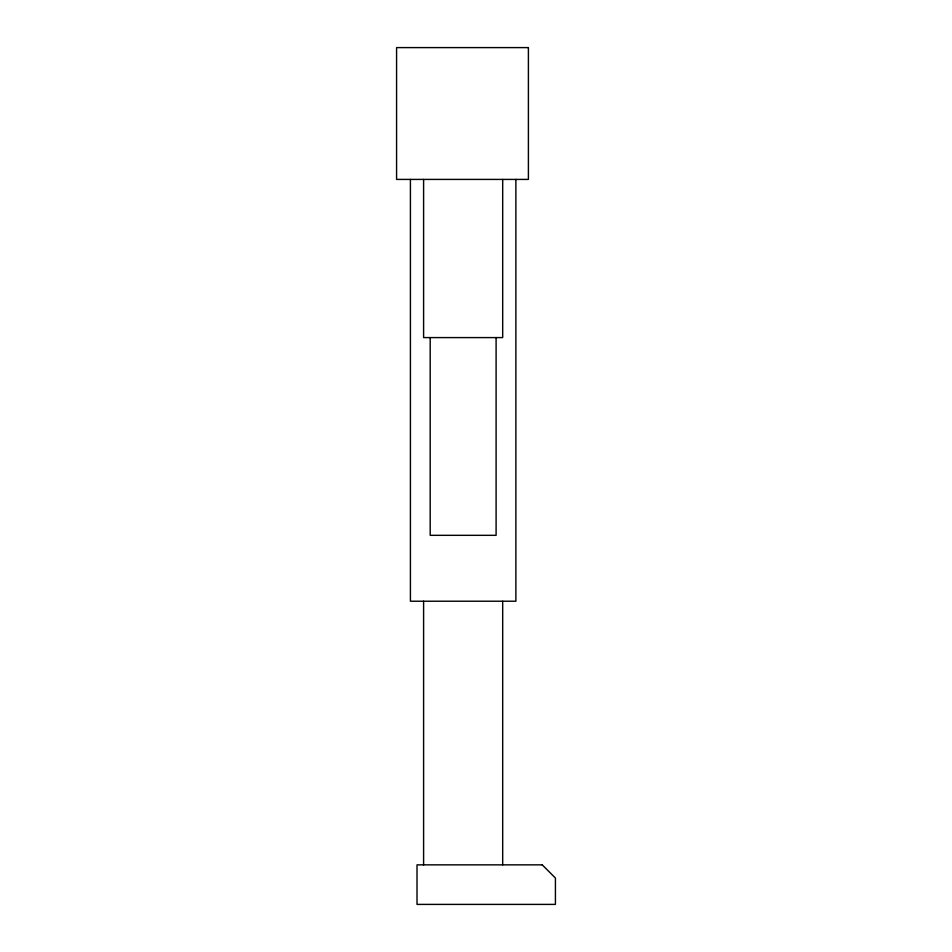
<?xml version="1.0" encoding="UTF-8"?>
<svg xmlns="http://www.w3.org/2000/svg" width="952" height="952" viewBox="0 0 952 952"><rect width="100%" height="100%" fill="white"/><g stroke="black" fill="none" stroke-linecap="round" stroke-linejoin="round"><path stroke-width="1.43" d="M515.877 179.416L515.877 601.224L410.419 601.224L410.419 179.416M502.692 179.416L502.692 337.591L423.604 337.591L423.604 179.416M502.692 601.224L502.692 864.856M496.099 337.591L496.099 535.322L430.197 535.322L430.197 337.591M423.604 601.224L423.604 864.856M528.396 47.6L396.579 47.6L396.579 179.416L528.396 179.416L528.396 47.6M542.235 864.856L417.012 864.856L417.012 904.4L555.421 904.4L555.421 878.042L542.235 864.856"/></g></svg>
